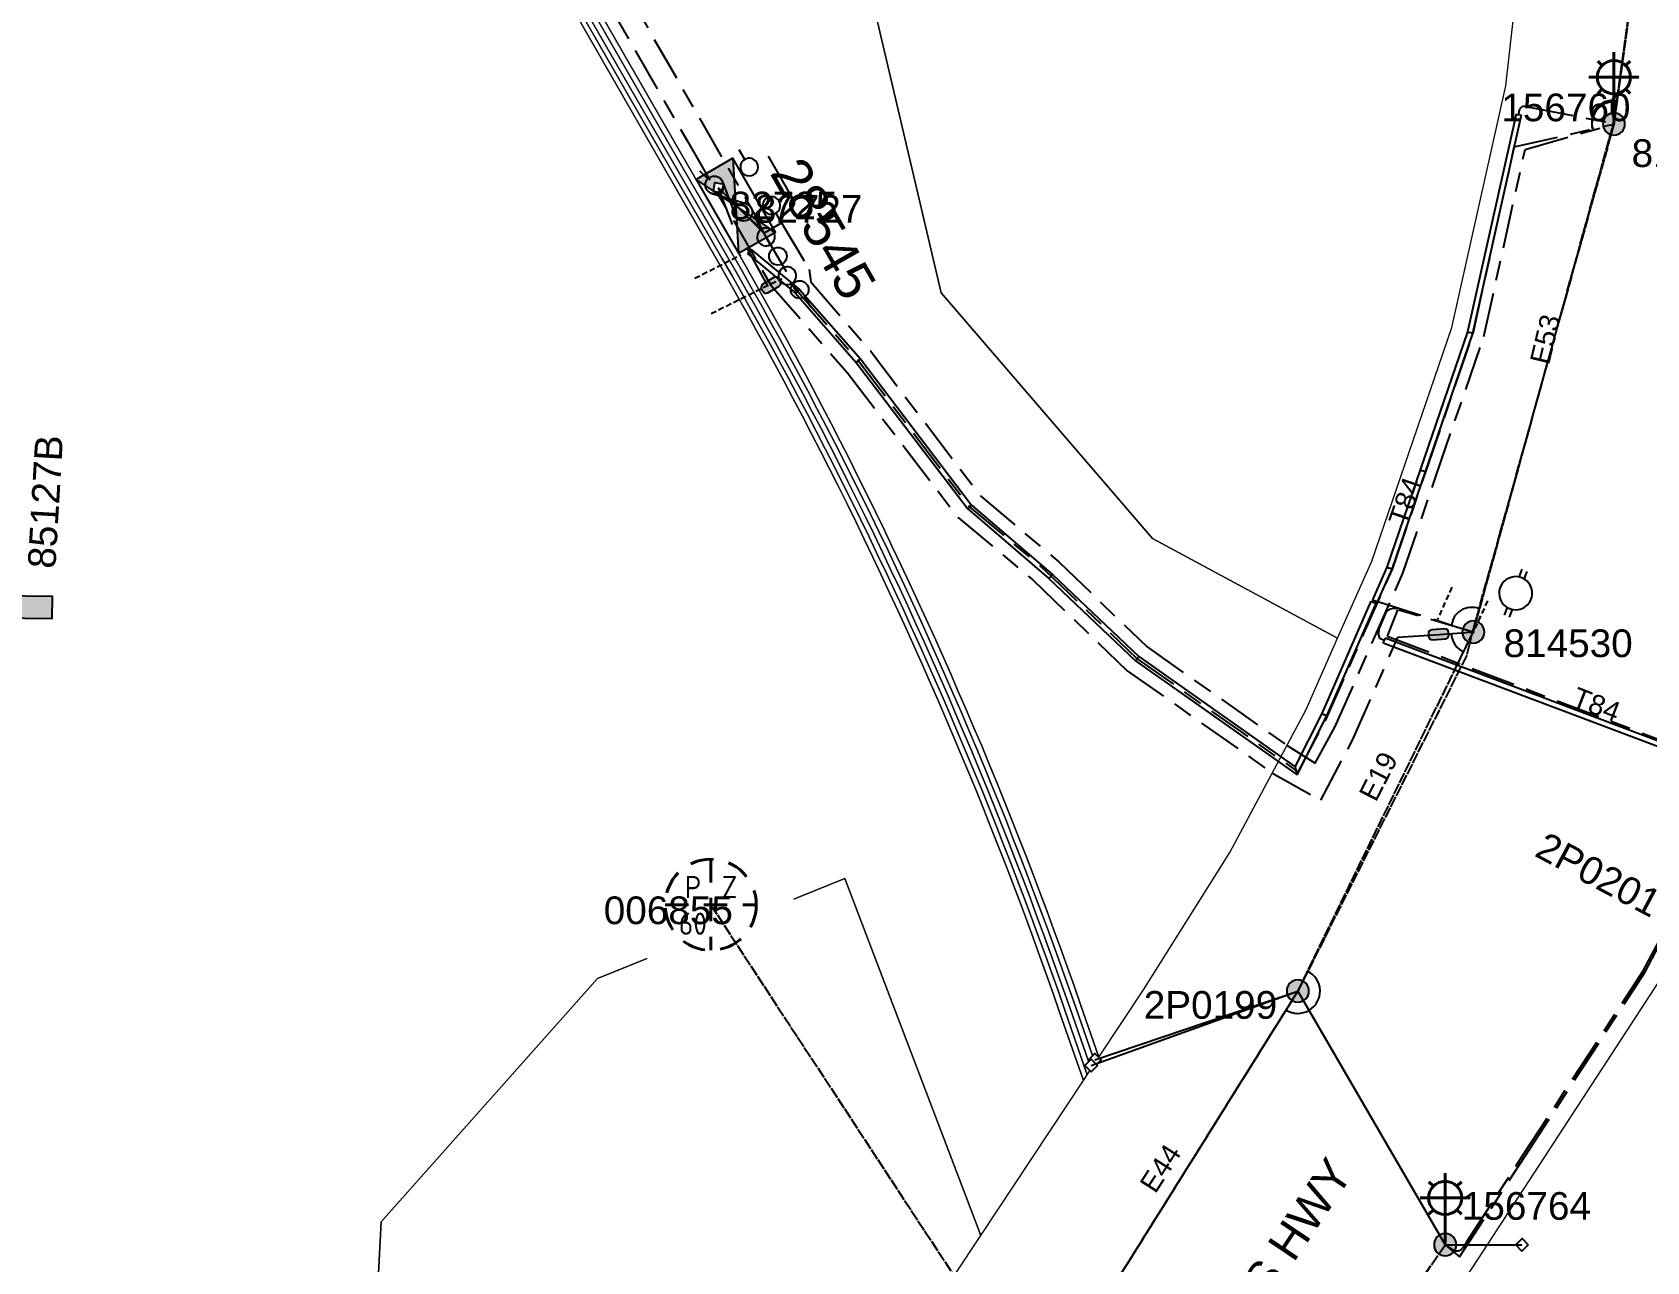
# Model space of a CAD drawing. Header units: metres. Extents: x 302407 to 305113, y 6184433 to 6187336.
# Drawn here: x 302817 to 302962.7, y 6186591.5 to 6186702.5 of the extents above; entities that cross this region are included whole.
import ezdxf
from ezdxf.enums import TextEntityAlignment as Align

# ---------------------------------------------------------------- set-up
doc = ezdxf.new("R2010")
doc.units = ezdxf.units.M
for name, pattern in [('Cable Exist OH', [1, 1, 0]), ('Cable Exist UG', [8.2, 4, -1.2, 1.8, -1.2]), ('Dash', [5, 3, -2]), ('DASHED', [0.75, 0.5, -0.25])]:
    doc.linetypes.add(name, pattern=pattern)
doc.layers.get('0').update_dxf_attribs({"color": 6})
for name, color, linetype, lineweight in [('Cadastre Buildings_SP_EXT', 7, 'Continuous', 5), ('Cadastre Land Parcels_SP_EXT', 7, 'Continuous', 5), ('Cadastre Roads_SP_EXT', 7, 'Continuous', 5)]:
    doc.layers.add(name, color=color, linetype=linetype, lineweight=lineweight)
for name, color, linetype in [('Duct_SP_EXT', 7, 'Continuous'), ('Equip_HV_EXT', 7, 'Continuous'), ('Equip_LV_EXT', 7, 'Continuous'), ('Equip_SL_EXT', 7, 'Continuous'), ('Equip_SP_LV_EXT', 7, 'Continuous'), ('Equip_SP_SL_EXT', 7, 'Continuous'), ('Mains_HV_EXT', 7, 'Continuous'), ('Mains_HV_MOD', 3, 'Continuous'), ('Mains_LV_EXT', 7, 'Continuous'), ('Mains_LV_MOD', 3, 'Continuous'), ('Mains_SL_EXT', 7, 'Continuous'), ('Mains_SL_MOD', 3, 'Continuous'), ('Services_SP_EXT', 7, 'Continuous'), ('Sub_SP_EXT', 7, 'Continuous'), ('SupportsOH_SP_TR_HV_LV_SL_EXT', 7, 'Continuous'), ('SupportsUG_SP_LV_EXT', 7, 'Continuous'), ('SupportsUG_SP_LV_SL_EXT', 7, 'Continuous'), ('Trench_SP_EXT', 7, 'Continuous')]:
    doc.layers.add(name, color=color, linetype=linetype)
doc.layers.add('UNKNOWN_FEATURES', color=1, linetype='DASHED', plot=False)
doc.styles.add('COLUMN_LABEL', font='arial.ttf')
doc.styles.add('iecARIAL', font='arial.ttf', dxfattribs={"height": 2})
doc.styles.add('IESYMBOL1', font='isocp.shx')
doc.styles.add('POLE_LABEL', font='arial.ttf')
doc.styles.add('SLCP_LABEL', font='arial.ttf', dxfattribs={"height": 3.5})
doc.styles.get("Standard").update_dxf_attribs({"font": 'arial.ttf'})
doc.styles.add('SWITCH_LABEL', font='arial.ttf', dxfattribs={"height": 2.5})

# ---------------------------------------------------------------- blocks, each defined once
blk = doc.blocks.new('SUB_PADMOUNT_EXT')
for points in [[(0, 0), (-3.84, 1.92), (-3.84, -1.92)], [(0, 0), (3.84, 1.92), (3.84, -1.92)]]:
    blk.add_hatch(color=256).paths.add_polyline_path(points)
for p, q in [((3.84, 1.92), (-3.84, -1.92)), ((-3.84, 1.92), (3.84, -1.92))]:
    blk.add_line(p, q)
blk.add_lwpolyline([(-3.84, -1.92), (3.84, -1.92), (3.84, 1.92), (-3.84, 1.92)], close=True)
for tag, height, flags, p in [('ASSET_NUM', 3.5, 8, (2, 2)), ('STREET_CODE', 0.2, 9, (1.5, 0)), ('CONSTRUCTED_VOLTAGE', 0.2, 9, (1.5, -0.2)), ('OPERATING_VOLTAGE', 0.2, 9, (1.5, -0.6)), ('ORIENTATION', 0.2, 9, (1.5, -0.8)), ('OWNED_BY', 0.2, 9, (1.5, -1)), ('OPERATED_BY', 0.2, 9, (1.5, -1.2)), ('NO_PHASES', 0.2, 9, (1.5, -0.4)), ('MAINTAINED_BY', 0.2, 9, (1.5, -1.4)), ('SECONDARY_VOLTAGE', 0.2, 9, (1.5, -1.6)), ('STATE', 0.2, 9, (1.5, -1.8)), ('SUBSTATION_TYPE', 0.2, 9, (1.5, -2.2)), ('STREETNAME', 0.2, 9, (1.5, -3)), ('PARENT', 0.2, 9, (1.5, -2)), ('USAGE', 0.2, 9, (1.5, -2.4)), ('LEGEND', 0.2, 9, (1.5, -2.6)), ('LOCATION', 0.2, 9, (1.5, -2.8)), ('SUBURB', 0.2, 9, (1.5, -3.2)), ('Z', 0.2, 1, (1.5, -3.6)), ('NOTES', 0.2, 9, (1.5, -3.4))]:
    blk.add_attdef(tag, text='', height=height, dxfattribs=dict(flags=flags)).set_placement(p, align=Align.MIDDLE_LEFT)
blk = doc.blocks.new('COLUMN_EXT')
blk.add_hatch(color=256).paths.add_polyline_path([(-1.49, 1.48), (-1.49, -1.49), (1.48, -1.49), (1.48, 1.48)])
blk.add_lwpolyline([(-1.49, -1.49), (1.48, -1.49), (1.48, 1.48), (-1.49, 1.48)], close=True)
for tag, height, style, flags, p in [('ASSET_NUM', 2.5, 'COLUMN_LABEL', 8, (2, 2)), ('STRUCTURE_PLANT_NUMBER', 0.2, 'POLE_LABEL', 9, (1.81, 0.03)), ('STREET_CODE', 0.2, 'COLUMN_LABEL', 9, (1.81, -0.2))]:
    blk.add_attdef(tag, text='', height=height, dxfattribs=dict(style=style, flags=flags)).set_placement(p, align=Align.MIDDLE_LEFT)
at = {"flags": 9}
for tag, p in [('COLUMN_TYPE', (1.81, -0.4)), ('OWNED_BY', (1.81, -0.6)), ('STATE', (1.81, -0.8)), ('USAGE', (1.81, -1)), ('LEGEND', (1.81, -1.2)), ('LOCATION', (1.81, -1.4)), ('STREETNAME', (1.81, -1.6)), ('SUBURB', (1.81, -1.8)), ('NOTES', (1.81, -2))]:
    blk.add_attdef(tag, text='', height=0.2, dxfattribs=at).set_placement(p, align=Align.MIDDLE_LEFT)
at = {"flags": 1}
blk.add_attdef('Z', (1.81, -2.35), '', height=0.2, dxfattribs=at)
blk = doc.blocks.new('PILLAR_EXT')
blk.add_hatch(color=256).paths.add_polyline_path([(-2.475, 0.99), (-2.475, -0.99), (2.475, -0.99), (2.475, 0.99)])
blk.add_lwpolyline([(-2.475, -0.99), (2.475, -0.99), (2.475, 0.99), (-2.475, 0.99)], close=True)
at = {"style": 'iecARIAL', "flags": 8}
blk.add_attdef('ASSET_NUM', (1.5, 3.5), '', height=2.5, dxfattribs=at)
for tag, p, flags in [('OWNED_BY', (0, -0.2), 9), ('STATE', (0, -0.4), 9), ('SUPPORT_TYPE', (0, -0.6), 9), ('USAGE', (0, -0.8), 9), ('LEGEND', (0, -1), 9), ('LOCATION', (0, -1.2), 9), ('NOTES', (0, -1.4), 9), ('PARENT', (0, -1.6), 9), ('STREETNAME', (0, -1.8), 9), ('SUBURB', (0, -2), 1)]:
    blk.add_attdef(tag, p, '', height=0.2, dxfattribs=dict(flags=flags))
blk = doc.blocks.new('LV_OH_LINKS_OPEN_EXT')
for p, q in [((-0.166, 4.966), (-0.166, 5.464)), ((0.166, 4.966), (0.166, 5.464)), ((-0.166, 3.002), (-0.166, 2.504)), ((0.166, 3.002), (0.166, 2.504))]:
    blk.add_line(p, q)
blk.add_lwpolyline([(0, 2.988, 1), (0, 4.98, 1)], format="xyb", close=True)
at = {"flags": 9}
for tag, p in [('ACTUAL_STATUS', (0, 0)), ('OPERATING_VOLTAGE', (0, -0.6)), ('ORIENTATION', (0, -0.8)), ('OWNED_BY', (0, -1)), ('CONSTRUCTED_VOLTAGE', (0, -0.2)), ('NO_PHASES', (0, -0.4)), ('STATE', (0, -1.2)), ('SWITCH_TYPE', (0, -1.4)), ('USAGE', (0, -1.6)), ('LEGEND', (0, -1.8)), ('NOTES', (0, -2))]:
    blk.add_attdef(tag, text='', height=0.2, dxfattribs=at).set_placement(p, align=Align.MIDDLE_LEFT)
at = {"flags": 1}
blk.add_attdef('Z', (0, 0), '', height=0.2, dxfattribs=at)
blk = doc.blocks.new('SL_LANTERN_EXT')
at = {"lineweight": 40}
for p, q in [((0, 1.97), (0, 6.47)), ((-1.46, 5.68), (-1.06, 5.28)), ((1.46, 5.68), (1.06, 5.28)), ((-2.25, 4.22), (2.25, 4.22)), ((-1.46, 2.76), (-1.06, 3.16)), ((1.46, 2.76), (1.06, 3.16)), ((0, 0), (0, 2.72))]:
    blk.add_line(p, q, dxfattribs=at)
blk.add_circle((0, 4.22), 1.5, dxfattribs=at)
at = {"style": 'iecARIAL', "flags": 8}
blk.add_attdef('ASSET_NUM', (1.5, 1.5), '', height=2.5, dxfattribs=at)
for tag, p, height, flags in [('OPERATING_VOLTAGE', (0.98, -1.65), 0.2, 9), ('CONSTRUCTED_VOLTAGE', (0.98, -0.65), 0.2, 9), ('CONTROL_TYPE', (0.98, -0.85), 0.2, 9), ('LANTERN_PURPOSE', (0.98, -1.05), 0.2, 9), ('LANTERN_TYPE', (0.98, -1.25), 0.2, 9), ('NO_PHASES', (0.98, -1.45), 0.2, 9), ('LNUMBER', (2.18, -3.25), 2.5, 8), ('ORIENTATION', (0.98, -1.85), 0.2, 9), ('OWNED_BY', (0.98, -2.05), 0.2, 9), ('STATE', (0.98, -2.25), 0.2, 9), ('USAGE', (0.98, -2.45), 0.2, 9), ('CEXIST', (0.98, -2.65), 0.2, 9), ('CNEW', (0.98, -2.85), 0.2, 9), ('CNUMBER', (0.98, -3.05), 0.2, 9), ('CREMOVE', (0.98, -3.25), 0.2, 9), ('CREPLACE', (0.98, -3.45), 0.2, 9), ('LKINGHEIGHT', (0.98, -3.65), 0.2, 9), ('LBRACKET', (0.98, -3.85), 0.2, 9), ('LBRACKETVOCAB', (0.98, -4.05), 0.2, 9), ('LCATEGORY', (0.98, -4.25), 0.2, 9), ('LCHARGE1', (0.98, -4.45), 0.2, 9), ('LCHARGE1PERCENT', (0.98, -4.65), 0.2, 9), ('LCHARGE2', (0.98, -4.85), 0.2, 9), ('LCHARGE2PERCENT', (0.98, -5.05), 0.2, 9), ('LCHARGE3', (0.98, -5.25), 0.2, 9), ('LCHARGE3PERCENT', (0.98, -5.45), 0.2, 9), ('LEXIST', (0.98, -5.65), 0.2, 9), ('LLAMP', (0.98, -5.85), 0.2, 9), ('LLAMPVOCAB', (0.98, -6.05), 0.2, 9), ('LMAST', (0.98, -6.25), 0.2, 9), ('LMASTVOCAB', (0.98, -6.45), 0.2, 9), ('LNEW', (0.98, -6.65), 0.2, 9), ('LANTNUMBER', (0.98, -6.85), 0.2, 9), ('LOUTREACH', (0.98, -7.25), 0.2, 9), ('LOUTREACHVOCAB', (0.98, -7.45), 0.2, 9), ('LRATECODE', (0.98, -7.65), 0.2, 9), ('LREMOVE', (0.98, -7.85), 0.2, 9), ('LREPLACE', (0.98, -8.05), 0.2, 9), ('LTYPE', (0.98, -8.25), 0.2, 9), ('LTYPEVOCAB', (0.98, -8.45), 0.2, 9), ('LEGEND', (0.98, -8.65), 0.2, 9), ('LOCATION', (0.98, -8.85), 0.2, 9), ('STREETNAME', (0.98, -9.25), 0.2, 9), ('SUBURB', (0.98, -9.45), 0.2, 1), ('NOTES', (0.98, -9.05), 0.2, 9)]:
    blk.add_attdef(tag, p, '', height=height, dxfattribs=dict(flags=flags))
blk = doc.blocks.new('CCP_EXT')
at = {"flags": 9}
for tag, p in [('LEGEND', (0, -1.4)), ('STATE', (0, -1.8)), ('LIFE_SUPPORT', (0, -1.6)), ('NOTES', (0, -2))]:
    blk.add_attdef(tag, text='', height=0.2, dxfattribs=at).set_placement(p, align=Align.MIDDLE_LEFT)
blk.add_wipeout([(0, 0.57), (0.57, 0), (0, -0.57), (-0.57, 0)])
blk.add_lwpolyline([(-0.57, 0), (0, 0.57), (0.57, 0), (0, -0.57), (-0.57, 0)])
at = {"flags": 1}
blk.add_attdef('Z', (0, 0), '', height=0.2, dxfattribs=at)
at = {"flags": 9}
for tag, p in [('CCP_TYPE', (0, 0)), ('CONSTRUCTED_VOLTAGE', (0, -0.2)), ('OPERATING_VOLTAGE', (0, -0.6)), ('ORIENTATION', (0, -0.8)), ('OWNED_BY', (0, -1)), ('NO_PHASES', (0, -0.4)), ('USAGE', (0, -1.2))]:
    blk.add_attdef(tag, text='', height=0.2, dxfattribs=at).set_placement(p, align=Align.MIDDLE_LEFT)
blk = doc.blocks.new('POLE_EXT')
blk.add_hatch(color=256).paths.add_polyline_path([(-1, 0, 1), (1, 0, 1)])
blk.add_lwpolyline([(-1, 0, 1), (1, 0, 1)], format="xyb", close=True)
for tag, height, flags, p in [('pNumber', 2.5, 8, (-17.84, 2.07)), ('OWNED_BY', 0.2, 9, (1.35, -0.4)), ('SPECIAL_USE', 0.2, 9, (1.35, -0.8)), ('STATE', 0.2, 9, (1.35, -1)), ('cLV', 0.2, 9, (1.35, -1.4)), ('PARENT', 0.2, 9, (1.35, -0.6)), ('USAGE', 0.2, 9, (1.35, -1.2)), ('hDepth', 0.2, 9, (1.35, -1.6)), ('hDia', 0.2, 9, (1.35, -1.8)), ('cHV', 0.2, 9, (1.35, -2)), ('LBRACKET', 0.2, 9, (1.35, -2.2)), ('LExisting', 0.2, 9, (1.35, -2.4)), ('LANTNUMBER', 0.2, 9, (1.35, -2.6)), ('LOther', 0.2, 9, (1.35, -2.8)), ('LRemove', 0.2, 9, (1.35, -3)), ('cLinedev', 0.2, 9, (1.35, -3.4)), ('pExisting', 0.2, 9, (1.35, -3.8)), ('pFooting', 0.2, 9, (1.35, -4.4)), ('LEGEND', 0.2, 9, (1.35, -3.2)), ('LOCATION', 0.2, 9, (1.35, -3.6)), ('PFNUMBER', 0.2, 9, (1.35, -4)), ('NEWPFNUMBER', 0.2, 9, (1.35, -4.2)), ('pNew', 0.2, 9, (1.35, -4.6)), ('pRelocate', 0.2, 9, (1.35, -5)), ('pRemove', 0.2, 9, (1.35, -5.2)), ('pReplace', 0.2, 9, (1.35, -5.4)), ('pStay', 0.2, 9, (1.35, -5.6)), ('pType', 0.2, 9, (1.35, -5.8)), ('cspan', 0.2, 9, (1.35, -6)), ('STREETNAME', 0.2, 9, (1.35, -6.2)), ('SUBURB', 0.2, 9, (1.35, -6.4)), ('OPERATED_BY', 0.2, 9, (1.36, -7.01)), ('NOTES', 0.2, 9, (1.35, -6.6)), ('MAINTAINED_BY', 0.2, 9, (1.36, -6.81))]:
    blk.add_attdef(tag, text='', height=height, dxfattribs=dict(flags=flags)).set_placement(p, align=Align.MIDDLE_LEFT)
at = {"style": 'POLE_LABEL'}
for tag, height, flags, p in [('ASSET_NUM', 2.5, 8, (2, 2)), ('STRUCTURE_PLANT_NUMBER', 0.2, 9, (1.35, 0.03)), ('STREET_CODE', 0.2, 9, (1.35, -0.2))]:
    blk.add_attdef(tag, text='', height=height, dxfattribs=dict(at, flags=flags)).set_placement(p, align=Align.MIDDLE_LEFT)
at = {"flags": 1}
blk.add_attdef('Z', (1.35, -7.33), '', height=0.2, dxfattribs=at)
blk = doc.blocks.new('HV_STJ_EXT')
h = blk.add_hatch(color=256)
edge = h.paths.add_edge_path()
edge.add_ellipse((-0.59, 0.13), major_axis=(0.226, 0.226), ratio=1, start_angle=45, end_angle=135)
edge.add_line((-0.91, 0.13), (-0.91, -0.13))
edge.add_ellipse((-0.59, -0.13), major_axis=(0.226, 0.226), ratio=1, start_angle=135, end_angle=225)
edge.add_line((-0.59, -0.45), (0.59, -0.45))
edge.add_ellipse((0.59, -0.13), major_axis=(-0.226, 0.226), ratio=1, start_angle=135, end_angle=225)
edge.add_line((0.91, -0.13), (0.91, 0.13))
edge.add_ellipse((0.59, 0.13), major_axis=(-0.226, 0.226), ratio=1, start_angle=225, end_angle=315)
edge.add_line((0.59, 0.45), (-0.59, 0.45))
blk.add_lwpolyline([(-0.91, 0.13), (-0.91, -0.13, 0.414214), (-0.59, -0.45), (0.59, -0.45, 0.414214), (0.91, -0.13), (0.91, 0.13, 0.414214), (0.59, 0.45), (-0.59, 0.45, 0.414214)], format="xyb", close=True)
for tag, flags, p in [('ORIENTATION', 9, (1.5, 0)), ('Z', 1, (1.5, -0.8)), ('USAGE', 9, (1.5, -0.2)), ('LEGEND', 9, (1.5, -0.4)), ('NOTES', 9, (1.5, -0.6))]:
    blk.add_attdef(tag, text='', height=0.2, dxfattribs=dict(flags=flags)).set_placement(p, align=Align.MIDDLE_LEFT)
blk = doc.blocks.new('LV_UG_DFUSE_OPEN_EXT')
for points in [[(1, 0), (0, 0)], [(6.2, 0.01), (7.2, 0.01)]]:
    blk.add_lwpolyline(points)
for centre in [(1.8, 0), (5.4, 0.01)]:
    blk.add_circle(centre, 0.8)
at = {"flags": 9}
for tag, p in [('ACTUAL_STATUS', (0, 0)), ('CONSTRUCTED_VOLTAGE', (0, -0.2)), ('OPERATING_VOLTAGE', (0, -0.6)), ('ORIENTATION', (0, -0.8)), ('STATE', (0, -1)), ('SWITCH_TYPE', (0, -1.2)), ('NO_PHASES', (0, -0.4)), ('USAGE', (0, -1.4)), ('NOTES', (0, -1.6))]:
    blk.add_attdef(tag, text='', height=0.2, dxfattribs=at).set_placement(p, align=Align.MIDDLE_LEFT)
at = {"flags": 1}
blk.add_attdef('Z', (0, 0), '', height=0.2, dxfattribs=at)
blk = doc.blocks.new('LV_UG_DFUSE_CLOSED_EXT')
for points in [[(1, 0), (0, 0)], [(5.04, 0.73), (2.16, -0.72)], [(5.05, -0.71), (2.16, 0.72)], [(6.2, 0.01), (7.2, 0.01)]]:
    blk.add_lwpolyline(points)
for centre in [(1.8, 0), (5.4, 0.01)]:
    blk.add_circle(centre, 0.8)
at = {"flags": 9}
for tag, p in [('ACTUAL_STATUS', (0, 0)), ('CONSTRUCTED_VOLTAGE', (0, -0.2)), ('OPERATING_VOLTAGE', (0, -0.6)), ('ORIENTATION', (0, -0.8)), ('STATE', (0, -1)), ('SWITCH_TYPE', (0, -1.2)), ('NO_PHASES', (0, -0.4)), ('USAGE', (0, -1.4)), ('NOTES', (0, -1.6))]:
    blk.add_attdef(tag, text='', height=0.2, dxfattribs=at).set_placement(p, align=Align.MIDDLE_LEFT)
at = {"flags": 1}
blk.add_attdef('Z', (0, 0), '', height=0.2, dxfattribs=at)
blk = doc.blocks.new('SWG_HOLEC_SU_EXT')
blk.add_line((1.8, -2), (5.8, -2))
for points in [[(1, 0), (0, 0)], [(6.6, 0), (7.6, 0)]]:
    blk.add_lwpolyline(points)
for points in [[(1.8, -0.8, 1), (1.8, 0.8, 1)], [(5.8, -0.8, 1), (5.8, 0.8, 1)]]:
    blk.add_lwpolyline(points, format="xyb", close=True)
at = {"style": 'SWITCH_LABEL', "flags": 8}
blk.add_attdef('ASSET_NUM', text='', height=2.5, rotation=179.9544, dxfattribs=at).set_placement((-2.4, 0), align=Align.MIDDLE_LEFT)
at = {"flags": 1}
blk.add_attdef('Z', (0, 0), '', height=0.2, dxfattribs=at)
at = {"flags": 9}
for tag, p in [('ACTUAL_STATUS', (0, -0.4)), ('CONSTRUCTED_VOLTAGE', (0, -0.6)), ('OPERATING_VOLTAGE', (0, -1)), ('ORIENTATION', (0, -1.2)), ('OWNED_BY', (0, -1.4)), ('NO_PHASES', (0, -0.8)), ('STATE', (0, -1.8)), ('SWITCH_TYPE', (0, -2)), ('STREETNAME', (0, -2.6)), ('SUBURB', (0, -2.8)), ('PARENT', (0, -1.6)), ('USAGE', (0, -2.2)), ('LOCATION', (0, -2.4)), ('NOTES', (0, -3))]:
    blk.add_attdef(tag, text='', height=0.2, dxfattribs=at).set_placement(p, align=Align.MIDDLE_LEFT)
at = {"style": 'SWITCH_LABEL', "flags": 9}
blk.add_attdef('STREET_CODE', text='', height=0.2, dxfattribs=at).set_placement((0, -0.2), align=Align.MIDDLE_LEFT)
blk = doc.blocks.new('SLCP_ZELL_EXT')
blk.add_wipeout([(-0.24, 7.5), (-0.71, 7.47), (-1.17, 7.41), (-1.64, 7.32), (-2.09, 7.21), (-2.54, 7.06), (-2.98, 6.89), (-3.41, 6.69), (-3.82, 6.46), (-4.22, 6.21), (-4.6, 5.93), (-4.96, 5.63), (-5.31, 5.31), (-5.63, 4.96), (-5.93, 4.6), (-6.21, 4.22), (-6.46, 3.82), (-6.69, 3.41), (-6.89, 2.98), (-7.06, 2.54), (-7.21, 2.09), (-7.32, 1.64), (-7.41, 1.17), (-7.47, 0.71), (-7.5, 0.24), (-7.5, -0.24), (-7.47, -0.71), (-7.41, -1.17), (-7.32, -1.64), (-7.21, -2.09), (-7.06, -2.54), (-6.89, -2.98), (-6.69, -3.41), (-6.46, -3.82), (-6.21, -4.22), (-5.93, -4.6), (-5.63, -4.96), (-5.31, -5.31), (-4.96, -5.63), (-4.6, -5.93), (-4.22, -6.21), (-3.82, -6.46), (-3.41, -6.69), (-2.98, -6.89), (-2.54, -7.06), (-2.09, -7.21), (-1.64, -7.32), (-1.17, -7.41), (-0.71, -7.47), (-0.24, -7.5), (0.24, -7.5), (0.71, -7.47), (1.17, -7.41), (1.64, -7.32), (2.09, -7.21), (2.54, -7.06), (2.98, -6.89), (3.41, -6.69), (3.82, -6.46), (4.22, -6.21), (4.6, -5.93), (4.96, -5.63), (5.31, -5.31), (5.63, -4.96), (5.93, -4.6), (6.21, -4.22), (6.46, -3.82), (6.69, -3.41), (6.89, -2.98), (7.06, -2.54), (7.21, -2.09), (7.32, -1.64), (7.41, -1.17), (7.47, -0.71), (7.5, -0.24), (7.5, 0.24), (7.47, 0.71), (7.41, 1.17), (7.32, 1.64), (7.21, 2.09), (7.06, 2.54), (6.89, 2.98), (6.69, 3.41), (6.46, 3.82), (6.21, 4.22), (5.93, 4.6), (5.63, 4.96), (5.31, 5.31), (4.96, 5.63), (4.6, 5.93), (4.22, 6.21), (3.82, 6.46), (3.41, 6.69), (2.98, 6.89), (2.54, 7.06), (2.09, 7.21), (1.64, 7.32), (1.17, 7.41), (0.71, 7.47), (0.24, 7.5)])
at = {"linetype": 'Dash', "lineweight": 40, "ltscale": 0.7}
for p, q in [((0, 4.11), (0, -4.11)), ((-4.11, 0), (4.11, 0))]:
    blk.add_line(p, q, dxfattribs=at)
blk.add_circle((0, 0), 4.11, dxfattribs=at)
at = {"lineweight": 40, "style": 'IESYMBOL1'}
for s, p in [('P', (-1.6, 0)), ('Z', (1.7, 0)), ('60', (-1.61, -3.31))]:
    blk.add_text(s, height=2, dxfattribs=at).set_placement(p, align=Align.BOTTOM_CENTER)
at = {"style": 'SLCP_LABEL'}
for tag, height, flags, p in [('ASSET_NUM', 2.5, 8, (2, 2)), ('STREET_CODE', 0.2, 9, (0, -0.2))]:
    blk.add_attdef(tag, text='', height=height, dxfattribs=dict(at, flags=flags)).set_placement(p, align=Align.MIDDLE_LEFT)
at = {"flags": 1}
blk.add_attdef('Z', (0, 0), '', height=0.2, dxfattribs=at)
at = {"flags": 9}
for tag, p in [('CONSTRUCTED_VOLTAGE', (0, -0.4)), ('CONTROL_TYPE', (0, -0.6)), ('OPERATING_VOLTAGE', (0, -1)), ('ORIENTATION', (0, -1.2)), ('OWNED_BY', (0, -1.4)), ('NO_PHASES', (0, -0.8)), ('STATE', (0, -2)), ('USAGE', (0, -1.6)), ('LOCATION', (0, -1.8)), ('NOTES', (0, -2.2))]:
    blk.add_attdef(tag, text='', height=0.2, dxfattribs=at).set_placement(p, align=Align.MIDDLE_LEFT)

msp = doc.modelspace()

# ---------------------------------------------------------------- linework, layer by layer
at = {"layer": 'Cadastre Buildings_SP_EXT', "linetype": 'Continuous'}
msp.add_lwpolyline([(302958.94, 6186763.32), (302900.77, 6186770.59), (302885.68, 6186765.6), (302904.65, 6186708.29), (302892.79, 6186705.5), (302899.04, 6186678.96), (302918.09, 6186656.8), (302934.79, 6186647.81), (302937.87, 6186654.76), (302940.85, 6186663.46), (302945.09, 6186675.84), (302949.96, 6186697.65), (302952.46, 6186719.91), (302957.51, 6186758.97), (302958.94, 6186763.32)], close=True, dxfattribs=at)
at = {"layer": 'Cadastre Land Parcels_SP_EXT', "linetype": 'Continuous'}
for points in [[(302864.74, 6186706.46), (302878.84, 6186681.86), (302879.72, 6186680.32), (302880.6, 6186678.77), (302881.46, 6186677.22), (302882.32, 6186675.67), (302883.18, 6186674.11), (302884.02, 6186672.55), (302884.86, 6186670.98), (302885.69, 6186669.41), (302886.52, 6186667.84), (302887.34, 6186666.26), (302888.15, 6186664.68), (302888.95, 6186663.1), (302889.75, 6186661.51), (302890.54, 6186659.92), (302891.32, 6186658.33), (302892.09, 6186656.73), (302892.86, 6186655.13), (302893.62, 6186653.52), (302894.38, 6186651.91), (302895.12, 6186650.3), (302895.86, 6186648.69), (302896.6, 6186647.07), (302897.32, 6186645.45), (302898.04, 6186643.82), (302898.75, 6186642.19), (302899.45, 6186640.56), (302900.15, 6186638.93), (302900.84, 6186637.29), (302901.52, 6186635.65), (302902.2, 6186634.01), (302902.86, 6186632.36), (302903.52, 6186630.71), (302904.18, 6186629.06), (302904.82, 6186627.41), (302905.46, 6186625.75), (302906.09, 6186624.09), (302906.71, 6186622.43), (302907.33, 6186620.76), (302907.94, 6186619.09), (302908.54, 6186617.42), (302909.13, 6186615.75), (302909.71, 6186614.07), (302911.86, 6186607.89), (302912.21, 6186608.41), (302910.19, 6186614.24), (302909.6, 6186615.92), (302909, 6186617.59), (302908.4, 6186619.27), (302907.79, 6186620.94), (302907.17, 6186622.6), (302906.55, 6186624.27), (302905.92, 6186625.93), (302905.28, 6186627.59), (302904.63, 6186629.25), (302903.98, 6186630.9), (302903.32, 6186632.55), (302902.65, 6186634.2), (302901.97, 6186635.85), (302901.29, 6186637.49), (302900.6, 6186639.13), (302899.9, 6186640.76), (302899.2, 6186642.4), (302898.48, 6186644.03), (302897.76, 6186645.65), (302897.04, 6186647.28), (302896.3, 6186648.89), (302895.56, 6186650.51), (302894.81, 6186652.12), (302894.06, 6186653.74), (302893.29, 6186655.34), (302892.52, 6186656.94), (302891.75, 6186658.54), (302890.96, 6186660.14), (302890.17, 6186661.73), (302889.37, 6186663.32), (302888.57, 6186664.91), (302887.75, 6186666.49), (302886.94, 6186668.07), (302886.11, 6186669.64), (302885.27, 6186671.21), (302884.43, 6186672.78), (302883.59, 6186674.35), (302882.73, 6186675.91), (302881.87, 6186677.46), (302881, 6186679.01), (302880.13, 6186680.56), (302879.25, 6186682.11), (302865.13, 6186706.7)], [(302865.13, 6186706.7), (302879.25, 6186682.11), (302880.13, 6186680.56), (302881, 6186679.01), (302881.87, 6186677.46), (302882.73, 6186675.91), (302883.59, 6186674.35), (302884.43, 6186672.78), (302885.27, 6186671.21), (302886.11, 6186669.64), (302886.94, 6186668.07), (302887.75, 6186666.49), (302888.57, 6186664.91), (302889.37, 6186663.32), (302890.17, 6186661.73), (302890.96, 6186660.14), (302891.75, 6186658.54), (302892.52, 6186656.94), (302893.29, 6186655.34), (302894.06, 6186653.74), (302894.81, 6186652.12), (302895.56, 6186650.51), (302896.3, 6186648.89), (302897.04, 6186647.28), (302897.76, 6186645.65), (302898.48, 6186644.03), (302899.2, 6186642.4), (302899.9, 6186640.76), (302900.6, 6186639.13), (302901.29, 6186637.49), (302901.97, 6186635.85), (302902.65, 6186634.2), (302903.32, 6186632.55), (302903.98, 6186630.9), (302904.63, 6186629.25), (302905.28, 6186627.59), (302905.92, 6186625.93), (302906.55, 6186624.27), (302907.17, 6186622.6), (302907.79, 6186620.94), (302908.4, 6186619.27), (302909, 6186617.59), (302909.6, 6186615.92), (302910.19, 6186614.24), (302912.21, 6186608.41), (302912.56, 6186608.94), (302910.66, 6186614.4), (302910.07, 6186616.08), (302909.47, 6186617.76), (302908.87, 6186619.44), (302908.26, 6186621.11), (302907.64, 6186622.78), (302907.02, 6186624.45), (302906.38, 6186626.11), (302905.74, 6186627.77), (302905.1, 6186629.43), (302904.44, 6186631.09), (302903.78, 6186632.74), (302903.11, 6186634.39), (302902.43, 6186636.04), (302901.75, 6186637.68), (302901.05, 6186639.33), (302900.36, 6186640.96), (302899.65, 6186642.6), (302898.94, 6186644.23), (302898.21, 6186645.86), (302897.49, 6186647.48), (302896.75, 6186649.11), (302896.01, 6186650.72), (302895.26, 6186652.34), (302894.5, 6186653.95), (302893.74, 6186655.56), (302892.97, 6186657.17), (302892.19, 6186658.77), (302891.4, 6186660.37), (302890.61, 6186661.96), (302889.81, 6186663.55), (302889, 6186665.14), (302888.19, 6186666.72), (302887.37, 6186668.3), (302886.54, 6186669.88), (302885.71, 6186671.45), (302884.86, 6186673.02), (302884.01, 6186674.59), (302883.16, 6186676.15), (302882.3, 6186677.71), (302881.43, 6186679.26), (302880.55, 6186680.81), (302879.67, 6186682.36), (302865.54, 6186706.95)], [(302865.54, 6186706.95), (302879.67, 6186682.36), (302880.55, 6186680.81), (302881.43, 6186679.26), (302882.3, 6186677.71), (302883.16, 6186676.15), (302884.01, 6186674.59), (302884.86, 6186673.02), (302885.71, 6186671.45), (302886.54, 6186669.88), (302887.37, 6186668.3), (302888.19, 6186666.72), (302889, 6186665.14), (302889.81, 6186663.55), (302890.61, 6186661.96), (302891.4, 6186660.37), (302892.19, 6186658.77), (302892.97, 6186657.17), (302893.74, 6186655.56), (302894.5, 6186653.95), (302895.26, 6186652.34), (302896.01, 6186650.72), (302896.75, 6186649.11), (302897.49, 6186647.48), (302898.21, 6186645.86), (302898.94, 6186644.23), (302899.65, 6186642.6), (302900.36, 6186640.96), (302901.05, 6186639.33), (302901.75, 6186637.68), (302902.43, 6186636.04), (302903.11, 6186634.39), (302903.78, 6186632.74), (302904.44, 6186631.09), (302905.1, 6186629.43), (302905.74, 6186627.77), (302906.38, 6186626.11), (302907.02, 6186624.45), (302907.64, 6186622.78), (302908.26, 6186621.11), (302908.87, 6186619.44), (302909.47, 6186617.76), (302910.07, 6186616.08), (302910.66, 6186614.4), (302912.56, 6186608.94), (302912.91, 6186609.46), (302911.13, 6186614.57), (302910.54, 6186616.25), (302909.95, 6186617.93), (302909.34, 6186619.61), (302908.73, 6186621.29), (302908.11, 6186622.96), (302907.49, 6186624.63), (302906.85, 6186626.29), (302906.21, 6186627.96), (302905.56, 6186629.62), (302904.91, 6186631.28), (302904.25, 6186632.93), (302903.58, 6186634.58), (302902.9, 6186636.23), (302902.21, 6186637.88), (302901.52, 6186639.52), (302900.82, 6186641.16), (302900.11, 6186642.8), (302899.4, 6186644.43), (302898.68, 6186646.06), (302897.95, 6186647.69), (302897.21, 6186649.31), (302896.47, 6186650.94), (302895.72, 6186652.55), (302894.96, 6186654.17), (302894.2, 6186655.78), (302893.43, 6186657.38), (302892.65, 6186658.99), (302891.86, 6186660.59), (302891.07, 6186662.19), (302890.27, 6186663.78), (302889.46, 6186665.37), (302888.64, 6186666.95), (302887.82, 6186668.54), (302886.99, 6186670.12), (302886.16, 6186671.69), (302885.32, 6186673.26), (302884.47, 6186674.83), (302883.61, 6186676.39), (302882.75, 6186677.95), (302881.87, 6186679.51), (302881, 6186681.06), (302880.11, 6186682.61), (302865.99, 6186707.21)], [(302865.99, 6186707.21), (302880.11, 6186682.61), (302881, 6186681.06), (302881.87, 6186679.51), (302882.75, 6186677.95), (302883.61, 6186676.39), (302884.47, 6186674.83), (302885.32, 6186673.26), (302886.16, 6186671.69), (302886.99, 6186670.12), (302887.82, 6186668.54), (302888.64, 6186666.95), (302889.46, 6186665.37), (302890.27, 6186663.78), (302891.07, 6186662.19), (302891.86, 6186660.59), (302892.65, 6186658.99), (302893.43, 6186657.38), (302894.2, 6186655.78), (302894.96, 6186654.17), (302895.72, 6186652.55), (302896.47, 6186650.94), (302897.21, 6186649.31), (302897.95, 6186647.69), (302898.68, 6186646.06), (302899.4, 6186644.43), (302900.11, 6186642.8), (302900.82, 6186641.16), (302901.52, 6186639.52), (302902.21, 6186637.88), (302902.9, 6186636.23), (302903.58, 6186634.58), (302904.25, 6186632.93), (302904.91, 6186631.28), (302905.56, 6186629.62), (302906.21, 6186627.96), (302906.85, 6186626.29), (302907.49, 6186624.63), (302908.11, 6186622.96), (302908.73, 6186621.29), (302909.34, 6186619.61), (302909.95, 6186617.93), (302910.54, 6186616.25), (302911.13, 6186614.57), (302912.91, 6186609.46), (302913.25, 6186609.99), (302911.6, 6186614.74), (302911.01, 6186616.42), (302910.42, 6186618.1), (302909.81, 6186619.78), (302909.2, 6186621.46), (302908.58, 6186623.13), (302907.96, 6186624.81), (302907.32, 6186626.48), (302906.68, 6186628.14), (302906.03, 6186629.8), (302905.37, 6186631.46), (302904.71, 6186633.12), (302904.04, 6186634.78), (302903.36, 6186636.43), (302902.68, 6186638.08), (302901.98, 6186639.72), (302901.28, 6186641.36), (302900.57, 6186643), (302899.86, 6186644.64), (302899.14, 6186646.27), (302898.41, 6186647.9), (302897.67, 6186649.53), (302896.93, 6186651.15), (302896.17, 6186652.77), (302895.42, 6186654.38), (302894.65, 6186656), (302893.88, 6186657.61), (302893.1, 6186659.21), (302892.31, 6186660.81), (302891.52, 6186662.41), (302890.72, 6186664.01), (302889.91, 6186665.6), (302889.09, 6186667.19), (302888.27, 6186668.77), (302887.44, 6186670.35), (302886.6, 6186671.93), (302885.76, 6186673.5), (302884.91, 6186675.07), (302884.05, 6186676.64), (302883.19, 6186678.2), (302882.31, 6186679.76), (302881.44, 6186681.31), (302880.55, 6186682.86), (302866.43, 6186707.46)], [(302866.43, 6186707.46), (302880.55, 6186682.86), (302881.44, 6186681.31), (302882.31, 6186679.76), (302883.19, 6186678.2), (302884.05, 6186676.64), (302884.91, 6186675.07), (302885.76, 6186673.5), (302886.6, 6186671.93), (302887.44, 6186670.35), (302888.27, 6186668.77), (302889.09, 6186667.19), (302889.91, 6186665.6), (302890.72, 6186664.01), (302891.52, 6186662.41), (302892.31, 6186660.81), (302893.1, 6186659.21), (302893.88, 6186657.61), (302894.65, 6186656), (302895.42, 6186654.38), (302896.17, 6186652.77), (302896.93, 6186651.15), (302897.67, 6186649.53), (302898.41, 6186647.9), (302899.14, 6186646.27), (302899.86, 6186644.64), (302900.57, 6186643), (302901.28, 6186641.36), (302901.98, 6186639.72), (302902.68, 6186638.08), (302903.36, 6186636.43), (302904.04, 6186634.78), (302904.71, 6186633.12), (302905.37, 6186631.46), (302906.03, 6186629.8), (302906.68, 6186628.14), (302907.32, 6186626.48), (302907.96, 6186624.81), (302908.58, 6186623.13), (302909.2, 6186621.46), (302909.81, 6186619.78), (302910.42, 6186618.1), (302911.01, 6186616.42), (302911.6, 6186614.74), (302913.25, 6186609.99), (302917.29, 6186616.08), (302925.08, 6186628.46), (302931.94, 6186641.37), (302933.25, 6186644.33), (302934.79, 6186647.81), (302918.09, 6186656.8), (302899.03, 6186678.97), (302892.79, 6186705.5)], [(302847.71, 6186579.49), (302848.5, 6186595.12), (302868.01, 6186617.1), (302890.34, 6186626.12), (302902.6, 6186593.9), (302911.86, 6186607.89), (302909.71, 6186614.07), (302909.13, 6186615.75), (302908.54, 6186617.42), (302907.94, 6186619.09), (302907.33, 6186620.76), (302906.71, 6186622.43), (302906.09, 6186624.09), (302905.46, 6186625.75), (302904.82, 6186627.41), (302904.18, 6186629.06), (302903.52, 6186630.71), (302902.86, 6186632.36), (302902.2, 6186634.01), (302901.52, 6186635.65), (302900.84, 6186637.29), (302900.15, 6186638.93), (302899.45, 6186640.56), (302898.75, 6186642.19), (302898.04, 6186643.82), (302898.04, 6186643.82), (302897.32, 6186645.45), (302896.6, 6186647.07), (302895.86, 6186648.69), (302895.12, 6186650.3), (302894.38, 6186651.91), (302893.62, 6186653.52), (302892.86, 6186655.13), (302892.09, 6186656.73), (302891.32, 6186658.33), (302890.54, 6186659.92), (302889.75, 6186661.51), (302888.95, 6186663.1), (302888.15, 6186664.68), (302887.34, 6186666.26), (302886.52, 6186667.84), (302885.69, 6186669.41), (302884.86, 6186670.98), (302884.02, 6186672.55), (302883.18, 6186674.11), (302882.32, 6186675.67), (302881.46, 6186677.22), (302880.6, 6186678.77), (302879.72, 6186680.32), (302878.84, 6186681.86), (302864.74, 6186706.46)]]:
    msp.add_lwpolyline(points, dxfattribs=at)
for points in [[(302902.6, 6186593.9), (302890.34, 6186626.12), (302868.01, 6186617.1), (302848.5, 6186595.12), (302847.71, 6186579.49), (302845.39, 6186533.8), (302848.89, 6186533.6), (302850.62, 6186567.58), (302865.59, 6186574.04), (302870.97, 6186577.93), (302890.92, 6186576.28), (302902.6, 6186593.9)], [(302976.38, 6186563.8), (302986.79, 6186579.69), (302994.25, 6186591.09), (302989.54, 6186595.14), (302963.85, 6186616.97), (302952.94, 6186600.23), (302936.28, 6186574.67), (302968.8, 6186552.35), (302976.38, 6186563.8)]]:
    msp.add_lwpolyline(points, close=True, dxfattribs=at)
at = {"layer": 'Duct_SP_EXT'}
for p, q in [((302950.89, 6186695.1), (302946.49, 6186675.45)), ((302951.36, 6186695), (302946.96, 6186675.31)), ((302950.89, 6186695.1), (302951.12, 6186695.05)), ((302951.36, 6186695), (302951.12, 6186695.05)), ((302881.57, 6186682.52), (302881.73, 6186682.71)), ((302881.57, 6186682.52), (302885.9, 6186678.95)), ((302881.88, 6186682.89), (302881.73, 6186682.71)), ((302881.88, 6186682.89), (302886.24, 6186679.29)), ((302885.9, 6186678.95), (302886.07, 6186679.12)), ((302885.9, 6186678.95), (302891.37, 6186672.7)), ((302886.24, 6186679.29), (302886.07, 6186679.12)), ((302886.24, 6186679.29), (302891.74, 6186673.01)), ((302946.49, 6186675.45), (302942.23, 6186662.99)), ((302946.96, 6186675.31), (302942.69, 6186662.83)), ((302946.49, 6186675.45), (302946.72, 6186675.38)), ((302946.96, 6186675.31), (302946.72, 6186675.38)), ((302891.37, 6186672.7), (302891.56, 6186672.85)), ((302891.37, 6186672.7), (302901.42, 6186659.47)), ((302891.74, 6186673.01), (302891.56, 6186672.85)), ((302891.74, 6186673.01), (302901.77, 6186659.8)), ((302942.23, 6186662.99), (302939.23, 6186654.22)), ((302942.23, 6186662.99), (302942.46, 6186662.91)), ((302942.69, 6186662.83), (302942.46, 6186662.91)), ((302942.69, 6186662.83), (302939.68, 6186654.05)), ((302901.42, 6186659.47), (302901.6, 6186659.64)), ((302901.42, 6186659.47), (302908.75, 6186653.19)), ((302901.77, 6186659.8), (302901.6, 6186659.64)), ((302901.77, 6186659.8), (302909.07, 6186653.55)), ((302939.23, 6186654.22), (302937.93, 6186651.28)), ((302939.23, 6186654.22), (302939.46, 6186654.14)), ((302908.75, 6186653.19), (302908.91, 6186653.37)), ((302908.75, 6186653.19), (302916.55, 6186645.76)), ((302909.07, 6186653.55), (302908.91, 6186653.37)), ((302909.07, 6186653.55), (302916.86, 6186646.14)), ((302939.68, 6186654.05), (302938.36, 6186651.08)), ((302939.68, 6186654.05), (302939.46, 6186654.14)), ((302937.93, 6186651.28), (302938.15, 6186651.18)), ((302933.4, 6186641.01), (302937.82, 6186651.14)), ((302933.83, 6186640.8), (302938.26, 6186650.94)), ((302937.82, 6186651.14), (302938.04, 6186651.04)), ((302938.26, 6186650.94), (302938.04, 6186651.04)), ((302938.36, 6186651.08), (302938.15, 6186651.18)), ((302938.91, 6186647.37), (302938.99, 6186647.6)), ((302974.74, 6186633.84), (302938.91, 6186647.37)), ((302939.08, 6186647.82), (302938.99, 6186647.6)), ((302974.91, 6186634.29), (302939.08, 6186647.82)), ((302916.55, 6186645.76), (302916.7, 6186645.95)), ((302916.55, 6186645.76), (302931.14, 6186635.49)), ((302916.86, 6186646.14), (302916.7, 6186645.95)), ((302916.86, 6186646.14), (302930.96, 6186636.2)), ((302930.96, 6186636.2), (302933.4, 6186641.01)), ((302931.14, 6186635.49), (302933.83, 6186640.8)), ((302933.4, 6186641.01), (302933.62, 6186640.9)), ((302933.83, 6186640.8), (302933.62, 6186640.9)), ((302930.96, 6186636.2), (302931.05, 6186635.85)), ((302931.14, 6186635.49), (302931.05, 6186635.85))]:
    msp.add_line(p, q, dxfattribs=at)
at = {"layer": 'Mains_HV_EXT', "linetype": 'Cable Exist OH'}
msp.add_lwpolyline([(302959.71, 6186694.21), (302965.81, 6186738.83)], dxfattribs=at)
at = {"layer": 'Mains_HV_MOD', "linetype": 'Continuous'}
for points in [[(302960.05, 6186696.3, 0.627591), (302957.89, 6186693.62)], [(302945.03, 6186648.22, 0.275666), (302946.21, 6186646.54)]]:
    msp.add_lwpolyline(points, format="xyb", dxfattribs=at)
at = {"layer": 'Mains_HV_MOD', "linetype": 'Cable Exist UG'}
for points in [[(302883.04, 6186684.37), (302884.61, 6186685.3), (302887.13, 6186681.08), (302887.28, 6186679.97), (302892.64, 6186673.74), (302902.61, 6186660.61), (302909.63, 6186654.69), (302909.63, 6186654.69), (302917.6, 6186647.03), (302930.25, 6186638.11), (302932.76, 6186636.53), (302934.56, 6186639.83), (302934.56, 6186639.83), (302940.67, 6186653.66), (302943.69, 6186662.49), (302947.98, 6186675.03), (302951.7, 6186691.92), (302959.71, 6186694.21)], [(302883.67, 6186679.67), (302890.58, 6186671.74), (302900.58, 6186658.66), (302907.26, 6186653.09), (302915.81, 6186644.87), (302928.86, 6186635.67), (302933.26, 6186633.2), (302933.26, 6186633.2), (302936.13, 6186638.61), (302940.23, 6186647.9), (302943.97, 6186648.15)], [(302943.97, 6186648.15), (302947.13, 6186648.37)]]:
    msp.add_lwpolyline(points, dxfattribs=at)
at = {"layer": 'Mains_LV_EXT', "linetype": 'Cable Exist OH'}
msp.add_lwpolyline([(302931.2, 6186615.96), (302947.03, 6186648.36)], dxfattribs=at)
at = {"layer": 'Mains_LV_MOD', "linetype": 'Cable Exist OH'}
for points in [[(302965.81, 6186738.83), (302959.67, 6186694.25)], [(302947.03, 6186648.36), (302959.68, 6186694.25)]]:
    msp.add_lwpolyline(points, dxfattribs=at)
at = {"layer": 'Mains_LV_MOD', "linetype": 'Continuous'}
for points in [[(302959.97, 6186696.19, 0.522178), (302957.77, 6186693.76)], [(302947.54, 6186650.47, 0.496836), (302945.05, 6186648.91)], [(302930.15, 6186614.25, 1.051801), (302932.08, 6186617.75)]]:
    msp.add_lwpolyline(points, format="xyb", dxfattribs=at)
at = {"layer": 'Mains_LV_MOD', "linetype": 'Cable Exist UG'}
for points in [[(302883.04, 6186684.37), (302886.07, 6186679.12), (302891.56, 6186672.85), (302901.6, 6186659.64), (302908.37, 6186653.96), (302908.37, 6186653.96), (302916.7, 6186645.95), (302931.24, 6186635.72), (302933.72, 6186640.45), (302939.74, 6186654.03), (302942.74, 6186662.81), (302947.01, 6186675.3), (302950.72, 6186692.14), (302959.71, 6186694.21)], [(302947.03, 6186648.36), (302940.18, 6186650.38), (302939.27, 6186647.99), (302978.81, 6186632.96), (302980.62, 6186633.6), (302982.15, 6186632.94), (302982.78, 6186631.4), (303003.78, 6186623.31)]]:
    msp.add_lwpolyline(points, dxfattribs=at)
at = {"layer": 'Mains_SL_EXT', "linetype": 'Cable Exist OH'}
for points in [[(302991.05, 6186870.65), (302974.9, 6186831.41), (302967.9, 6186788.64), (302965.81, 6186738.83), (302959.71, 6186694.21)], [(302959.71, 6186694.21), (302946.94, 6186648.38)], [(302919.81, 6186556.67), (302944.49, 6186593.07)]]:
    msp.add_lwpolyline(points, dxfattribs=at)
at = {"layer": 'Trench_SP_EXT', "linetype": 'Cable Exist UG'}
for points in [[(302951.12, 6186695.05), (302951.23, 6186695.59), (302951.47, 6186695.83), (302951.75, 6186695.83), (302952.07, 6186695.73), (302959.67, 6186694.25)], [(302938.04, 6186651.04), (302938.5, 6186651.1), (302947.03, 6186648.36)], [(302938.99, 6186647.6), (302938.59, 6186647.78), (302938.48, 6186648.19), (302938.56, 6186648.72), (302939.24, 6186650.27), (302939.56, 6186650.47), (302939.88, 6186650.53), (302940.23, 6186650.5)]]:
    msp.add_lwpolyline(points, dxfattribs=at)
at = {"layer": 'UNKNOWN_FEATURES'}
for points in [[(302876.81, 6186680.29), (302880.96, 6186682.41)], [(302878.28, 6186677.11), (302884.66, 6186680.28)], [(302945.08, 6186652.4), (302943.79, 6186649.48)], [(302948.31, 6186651.18), (302947.03, 6186648.36)]]:
    msp.add_lwpolyline(points, dxfattribs=at)

# ---------------------------------------------------------------- block references
at = {"layer": 'Equip_HV_EXT'}
for p, rotation in [((302883.67, 6186679.67), 30.95677529448056), ((302943.9, 6186648.15), 183.8217548316883)]:
    msp.add_blockref('HV_STJ_EXT', p, dxfattribs=dict(at, rotation=rotation))
at = {"layer": 'Equip_LV_EXT', "rotation": 302.9250731909411}
msp.add_blockref('LV_UG_DFUSE_OPEN_EXT', (302883.32, 6186683.79), dxfattribs=at)
at = {"layer": 'Equip_SP_LV_EXT', "xscale": 1.5, "yscale": 1.5, "zscale": 1.5, "rotation": 338.4217219573386}
msp.add_blockref('LV_OH_LINKS_OPEN_EXT', (302948.65, 6186646.31), dxfattribs=at)
at = {"layer": 'Equip_SP_SL_EXT'}
ref = msp.add_blockref('SL_LANTERN_EXT', (302959.71, 6186694.21), dxfattribs=at)
ref.add_attrib('ASSET_NUM', '156760', dxfattribs={"layer": '0', "height": 2.5, "style": 'iecARIAL'}).set_placement((302961.21, 6186695.71), align=Align.MIDDLE_RIGHT)
ref = msp.add_blockref('SL_LANTERN_EXT', (302944.49, 6186593.07), dxfattribs=at)
ref.add_attrib('ASSET_NUM', '156764', dxfattribs={"layer": '0', "height": 2.5, "style": 'iecARIAL'}).set_placement((302945.99, 6186594.57), align=Align.BOTTOM_LEFT)
at = {"layer": 'Sub_SP_EXT'}
ref = msp.add_blockref('SUB_PADMOUNT_EXT', (302880.49, 6186686.83), dxfattribs=dict(at, rotation=299.8531179764433))
ref.add_attrib('ASSET_NUM', '28545', dxfattribs={"layer": '0', "height": 3.5, "rotation": 299.8531}).set_placement((302885.03, 6186690.67), align=Align.MIDDLE_LEFT)
at = {"layer": 'SupportsOH_SP_TR_HV_LV_SL_EXT'}
ref = msp.add_blockref('POLE_EXT', (302959.71, 6186694.21), dxfattribs=at)
ref.add_attrib('ASSET_NUM', '814531', dxfattribs={"layer": '0', "height": 2.5, "style": 'POLE_LABEL'}).set_placement((302972.96, 6186691.58), align=Align.MIDDLE_RIGHT)
ref = msp.add_blockref('POLE_EXT', (302947.03, 6186648.36), dxfattribs=at)
ref.add_attrib('ASSET_NUM', '814530', dxfattribs={"layer": '0', "height": 2.5, "style": 'POLE_LABEL'}).set_placement((302961.41, 6186647.35), align=Align.MIDDLE_RIGHT)
ref = msp.add_blockref('POLE_EXT', (302931.2, 6186615.96), dxfattribs=at)
ref.add_attrib('ASSET_NUM', '2P0199', dxfattribs={"layer": '0', "height": 2.5, "style": 'POLE_LABEL'}).set_placement((302929.34, 6186614.71), align=Align.MIDDLE_RIGHT)
at = {"layer": 'SupportsUG_SP_LV_EXT'}
ref = msp.add_blockref('PILLAR_EXT', (302816.37, 6186650.61), dxfattribs=dict(at, rotation=359.3309308083781))
ref.add_attrib('ASSET_NUM', '85127B', dxfattribs={"layer": '0', "height": 2.5, "rotation": 86.672, "style": 'iecARIAL'}).set_placement((302817.87, 6186654.11), align=Align.MIDDLE_LEFT)
at = {"layer": 'SupportsUG_SP_LV_SL_EXT'}
ref = msp.add_blockref('COLUMN_EXT', (302966.53, 6186626.65), dxfattribs=dict(at, rotation=60.97953437665055))
ref.add_attrib('ASSET_NUM', '2P0201', dxfattribs={"layer": '0', "height": 2.5, "rotation": 331.9127, "style": 'COLUMN_LABEL'}).set_placement((302953.62, 6186630.41), align=Align.TOP_LEFT)

# ---------------------------------------------------------------- texts
at = {"layer": 'Cadastre Roads_SP_EXT'}
msp.add_text('PRINCES HWY', height=3, rotation=56.0669, dxfattribs=at).set_placement((302919.77, 6186574.96))
at = {"layer": 'Mains_LV_MOD'}
for s, rotation, p in [('E53', 76.5248, (302953.86, 6186672.4)), ('T84', 71.1161, (302941.04, 6186657.83)), ('T84', 338.7487, (302955.79, 6186641.76)), ('E19', 62.8248, (302938.24, 6186632.94)), ('E44', 57.2877, (302918.35, 6186597.6))]:
    msp.add_text(s, height=1.8, rotation=rotation, dxfattribs=at).set_placement(p)

# ---------------------------------------------------------------- next in the draw order: block references
at = {"layer": 'Equip_SL_EXT'}
ref = msp.add_blockref('SLCP_ZELL_EXT', (302878.24, 6186623.75), dxfattribs=at)
ref.add_attrib('ASSET_NUM', '006855', dxfattribs={"layer": '0', "height": 2.5, "style": 'SLCP_LABEL'}).set_placement((302880.24, 6186624.5), align=Align.TOP_RIGHT)
at = {"layer": 'Services_SP_EXT'}
for p, rotation in [((302878.95, 6186688.46), 36.00000006831309), ((302951.42, 6186593.05), 179.8183332055792)]:
    msp.add_blockref('CCP_EXT', p, dxfattribs=dict(at, rotation=rotation))
msp.add_blockref('CCP_EXT', (302912.89, 6186609.75), dxfattribs=at)

# ---------------------------------------------------------------- next in the draw order: linework, layer by layer
at = {"layer": 'Mains_HV_MOD', "linetype": 'Cable Exist UG'}
for points in [[(302869.07, 6186708.95), (302882.11, 6186686.21), (302883.04, 6186684.37)], [(302867.34, 6186707.96), (302876.16, 6186692.6), (302883.67, 6186679.67)]]:
    msp.add_lwpolyline(points, dxfattribs=at)
at = {"layer": 'Mains_SL_EXT', "linetype": 'Cable Exist UG'}
msp.add_lwpolyline([(302944.49, 6186593.07), (302945.79, 6186591.98), (302945.79, 6186591.98), (302951.69, 6186601.04), (302962.53, 6186617.7), (302966.41, 6186625.02), (302966.53, 6186626.65)], dxfattribs=at)
at = {"layer": 'Mains_SL_EXT', "linetype": 'Cable Exist OH'}
msp.add_lwpolyline([(302878.24, 6186623.75), (302907.84, 6186578.59)], dxfattribs=at)
at = {"layer": 'Services_SP_EXT'}
for points in [[(302883.04, 6186684.37), (302878.95, 6186688.46)], [(302931.2, 6186615.96), (302944.49, 6186593.07), (302951.42, 6186593.05)]]:
    msp.add_lwpolyline(points, dxfattribs=at)
at = {"layer": 'Trench_SP_EXT', "linetype": 'Cable Exist UG'}
msp.add_lwpolyline([(302880.21, 6186685.13), (302878.95, 6186688.46)], dxfattribs=at)
msp.add_lwpolyline([(302944.49, 6186593.07), (302945.19, 6186592.6), (302945.19, 6186592.6, 0.415361), (302946.12, 6186592.86), (302946.12, 6186592.86), (302946.4, 6186593.29), (302946.4, 6186593.29), (302951.51, 6186601.14), (302962.36, 6186617.8), (302966.93, 6186626.43)], format="xyb", dxfattribs=at)

# ---------------------------------------------------------------- next in the draw order: block references
at = {"layer": 'Equip_HV_EXT'}
ref = msp.add_blockref('SWG_HOLEC_SU_EXT', (302884.61, 6186685.3), dxfattribs=dict(at, rotation=119.9999997326127))
ref.add_attrib('ASSET_NUM', '82727', dxfattribs={"layer": '0', "height": 2.5, "style": 'SWITCH_LABEL'}).set_placement((302882.21, 6186686.55), align=Align.MIDDLE_LEFT)
ref = msp.add_blockref('SWG_HOLEC_SU_EXT', (302882.35, 6186685.6), dxfattribs=dict(at, rotation=298.8203974776331))
ref.add_attrib('ASSET_NUM', '82725', dxfattribs={"layer": '0', "height": 2.5, "style": 'SWITCH_LABEL'}).set_placement((302879.95, 6186686.85), align=Align.MIDDLE_LEFT)
at = {"layer": 'Equip_LV_EXT', "rotation": 136.7273364708162}
msp.add_blockref('LV_UG_DFUSE_CLOSED_EXT', (302882.5, 6186685.02), dxfattribs=at)
at = {"layer": 'Services_SP_EXT'}
msp.add_blockref('CCP_EXT', (302912.57, 6186609.25), dxfattribs=at)
at = {"layer": 'SupportsOH_SP_TR_HV_LV_SL_EXT'}
ref = msp.add_blockref('POLE_EXT', (302944.49, 6186593.07), dxfattribs=at)
ref.add_attrib('ASSET_NUM', '2P0202', dxfattribs={"layer": '0', "height": 2.5, "style": 'POLE_LABEL'}).set_placement((302947.7, 6186590.13), align=Align.TOP_LEFT)

# ---------------------------------------------------------------- next in the draw order: linework, layer by layer
at = {"layer": 'Mains_HV_MOD', "linetype": 'Cable Exist OH'}
msp.add_lwpolyline([(302878.27, 6186527.39), (302907.84, 6186578.59), (302931.2, 6186615.96), (302947.03, 6186648.36)], dxfattribs=at)
at = {"layer": 'Mains_LV_EXT', "linetype": 'Cable Exist OH'}
msp.add_lwpolyline([(302907.84, 6186578.59), (302931.2, 6186615.96)], dxfattribs=at)
at = {"layer": 'Mains_SL_MOD', "linetype": 'Cable Exist OH'}
msp.add_lwpolyline([(302946.94, 6186648.38), (302946.44, 6186646.27), (302931.2, 6186615.96), (302907.84, 6186578.59)], dxfattribs=at)
at = {"layer": 'Services_SP_EXT'}
for points in [[(302912.57, 6186609.25), (302931.2, 6186615.96)], [(302912.89, 6186609.75), (302931.2, 6186615.96)]]:
    msp.add_lwpolyline(points, dxfattribs=at)

doc.saveas('drawing.dxf')
